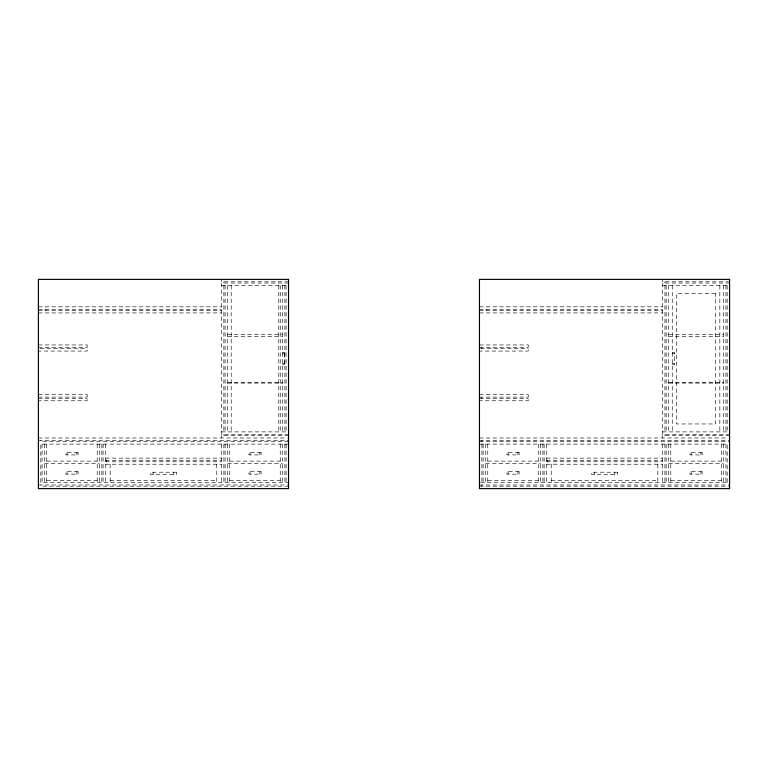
<?xml version="1.0" encoding="UTF-8"?>
<svg xmlns="http://www.w3.org/2000/svg" width="768" height="768" viewBox="0 0 768 768"><rect width="100%" height="100%" fill="white"/><g stroke="black" fill="none" stroke-linecap="round" stroke-linejoin="round"><path stroke-width="0.58" stroke-dasharray="3.84 2.88" d="M288.538 281.808L221.424 281.808L221.424 279.37M729.6 281.808L662.486 281.808L662.486 279.37M288.538 283.027L221.424 283.027L221.424 434.333L288.538 434.333M729.6 283.027L662.486 283.027L662.486 434.333L729.6 434.333M221.424 285.466L288.538 285.466M662.486 285.466L729.6 285.466M38.4 306.826L221.424 306.826M479.462 306.826L662.486 306.826M38.4 309.264L221.424 309.264M479.462 309.264L662.486 309.264M38.4 310.483L221.424 310.483M479.462 310.483L662.486 310.483M38.4 312.922L221.424 312.922M479.462 312.922L662.486 312.922M227.53 334.282L282.442 334.282M668.592 334.282L723.494 334.282M227.53 336.47L282.442 336.47M668.592 336.47L723.494 336.47M38.4 344.957L87.206 344.957L87.206 351.053L38.4 351.053M479.462 344.957L528.269 344.957L528.269 351.053L479.462 351.053M38.4 347.395L87.206 347.395M479.462 347.395L528.269 347.395M40.176 348.614L87.206 348.614M480.653 348.614L528.269 348.614M282.442 352.579L284.88 352.579M672.25 352.579L674.688 352.579L674.688 364.781L672.25 364.781M282.442 353.798L284.88 353.798M672.25 353.798L674.688 353.798M282.442 363.562L284.88 363.562M672.25 363.562L674.688 363.562M282.442 364.781L284.88 364.781M227.53 382.474L282.442 382.474M668.592 382.474L723.494 382.474M227.53 383.088L282.442 383.088M668.592 383.088L723.494 383.088M38.4 394.675L87.206 394.675L87.206 400.781L38.4 400.781M479.462 394.675L528.269 394.675L528.269 400.781L479.462 400.781M38.4 397.114L87.206 397.114M479.462 397.114L528.269 397.114M38.4 398.333L87.206 398.333M479.462 398.333L528.269 398.333M221.424 431.894L288.538 431.894M662.486 431.894L729.6 431.894M288.538 435.552L221.424 435.552L221.424 437.99M729.6 435.552L662.486 435.552L662.486 437.99M38.4 437.99L287.338 437.99M479.462 437.99L727.21 437.99M38.4 440.429L288.538 440.429M479.462 440.429L729.6 440.429M288.538 441.658L40.79 441.658L40.838 440.429M479.462 441.658L729.6 441.658M288.538 444.096L40.79 444.096L40.838 482.534L288.538 482.534M479.462 444.096L727.21 444.096L727.162 482.534M105.514 458.122L221.424 458.122M546.576 458.122L662.486 458.122M105.514 460.57L221.424 460.57M546.576 460.57L662.486 460.57M46.694 461.117L97.21 461.117M229.728 461.117L280.243 461.117M487.757 461.117L538.272 461.117M670.79 461.117L721.306 461.117M105.514 461.789L221.424 461.789M546.576 461.789L662.486 461.789M44.506 463.315L99.408 463.315M227.53 463.315L282.442 463.315M485.558 463.315L540.47 463.315M668.592 463.315L723.494 463.315M105.514 464.227L221.424 464.227M546.576 464.227L662.486 464.227M46.694 480.336L97.21 480.336M229.728 480.336L280.243 480.336M487.757 480.336L538.272 480.336M670.79 480.336L721.306 480.336M110.15 480.442L216.787 480.442M551.213 480.442L657.85 480.442M480.662 482.534L729.6 482.534M38.4 484.973L288.538 484.973M479.462 484.973L729.6 484.973M288.538 486.192L40.79 486.192L40.838 484.973M479.462 486.192L729.6 486.192M727.162 285.466L727.162 431.894M725.942 285.466L725.942 431.894M725.942 444.096L725.942 482.534M723.494 285.466L723.494 431.894M723.494 444.096L723.494 482.534M721.306 444.096L721.306 482.534M719.837 285.466L719.837 431.894M700.925 452.486L700.925 454.925M700.925 471.706L700.925 474.144M691.162 452.486L691.162 454.925M691.162 471.706L691.162 474.144M672.25 285.466L672.25 431.894M670.79 444.096L670.79 482.534M668.592 285.466L668.592 431.894M668.592 444.096L668.592 482.534M666.154 285.466L666.154 431.894M666.154 444.096L666.154 482.534M664.934 281.808L664.934 283.027M664.934 285.466L664.934 431.894M664.934 434.333L664.934 435.552M664.934 444.096L664.934 482.534M662.486 444.096L662.486 482.534M657.85 464.227L657.85 482.534M614.832 472.214L614.832 474.538M594.23 472.214L594.23 474.538M551.213 464.227L551.213 482.534M547.699 460.57L547.699 461.789M546.576 444.096L546.576 482.534M544.128 444.096L544.128 482.534M542.909 444.096L542.909 482.534M540.47 444.096L540.47 482.534M538.272 444.096L538.272 482.534M517.901 452.486L517.901 454.925M517.901 471.706L517.901 474.144M508.138 452.486L508.138 454.925M508.138 471.706L508.138 474.144M487.757 444.096L487.757 482.534M486.115 309.264L486.115 310.483M485.558 444.096L485.558 482.534M483.12 444.096L483.12 482.534M481.901 440.429L481.901 441.658M481.901 444.096L481.901 482.534M481.901 484.973L481.901 486.192M481.238 347.395L481.238 348.614M481.238 397.114L481.238 398.333M286.099 285.466L286.099 431.894M286.099 444.096L286.099 482.534M284.88 285.466L284.88 431.894M284.88 444.096L284.88 482.534M284.266 353.798L284.266 363.562M282.442 285.466L282.442 431.894M282.442 444.096L282.442 482.534M280.243 285.466L280.243 431.894M280.243 444.096L280.243 482.534M278.774 285.466L278.774 431.894M259.862 452.486L259.862 454.925M259.862 471.706L259.862 474.144M250.099 452.486L250.099 454.925M250.099 471.706L250.099 474.144M231.187 285.466L231.187 431.894M229.728 444.096L229.728 482.534M227.53 285.466L227.53 431.894M227.53 444.096L227.53 482.534M225.091 285.466L225.091 431.894M225.091 444.096L225.091 482.534M223.872 281.808L223.872 283.027M223.872 285.466L223.872 431.894M223.872 434.333L223.872 435.552M223.872 444.096L223.872 482.534M221.424 444.096L221.424 482.534M216.787 464.227L216.787 482.534M173.77 472.214L173.77 474.538M153.168 472.214L153.168 474.538M110.15 464.227L110.15 482.534M106.637 460.57L106.637 461.789M105.514 444.096L105.514 482.534M103.066 444.096L103.066 482.534M101.846 444.096L101.846 482.534M99.408 444.096L99.408 482.534M97.21 444.096L97.21 482.534M76.838 452.486L76.838 454.925M76.838 471.706L76.838 474.144M67.075 452.486L67.075 454.925M67.075 471.706L67.075 474.144M46.694 444.096L46.694 482.534M45.053 309.264L45.053 310.483M44.506 444.096L44.506 482.534M42.058 444.096L42.058 482.534M715.565 293.405L676.522 293.405L676.522 423.965L715.565 423.965L715.565 293.405M78.058 452.486L65.856 452.486L65.856 454.925L78.058 454.925L78.058 452.486M261.082 452.486L248.88 452.486L248.88 454.925L261.082 454.925L261.082 452.486M519.12 452.486L506.918 452.486L506.918 454.925L519.12 454.925L519.12 452.486M702.144 452.486L689.942 452.486L689.942 454.925L702.144 454.925L702.144 452.486M78.058 471.706L65.856 471.706L65.856 474.144L78.058 474.144L78.058 471.706M261.082 471.706L248.88 471.706L248.88 474.144L261.082 474.144L261.082 471.706M519.12 471.706L506.918 471.706L506.918 474.144L519.12 474.144L519.12 471.706M702.144 471.706L689.942 471.706L689.942 474.144L702.144 474.144L702.144 471.706M176.352 472.214L150.586 472.214L150.586 474.538L176.352 474.538L176.352 472.214M617.414 472.214L591.648 472.214L591.648 474.538L617.414 474.538L617.414 472.214"/><path stroke-width="1.15" d="M288.538 279.37L38.4 279.37L38.4 488.63L288.538 488.63L288.538 279.37M729.6 279.37L479.462 279.37L479.462 488.63L729.6 488.63L729.6 279.37"/></g></svg>
